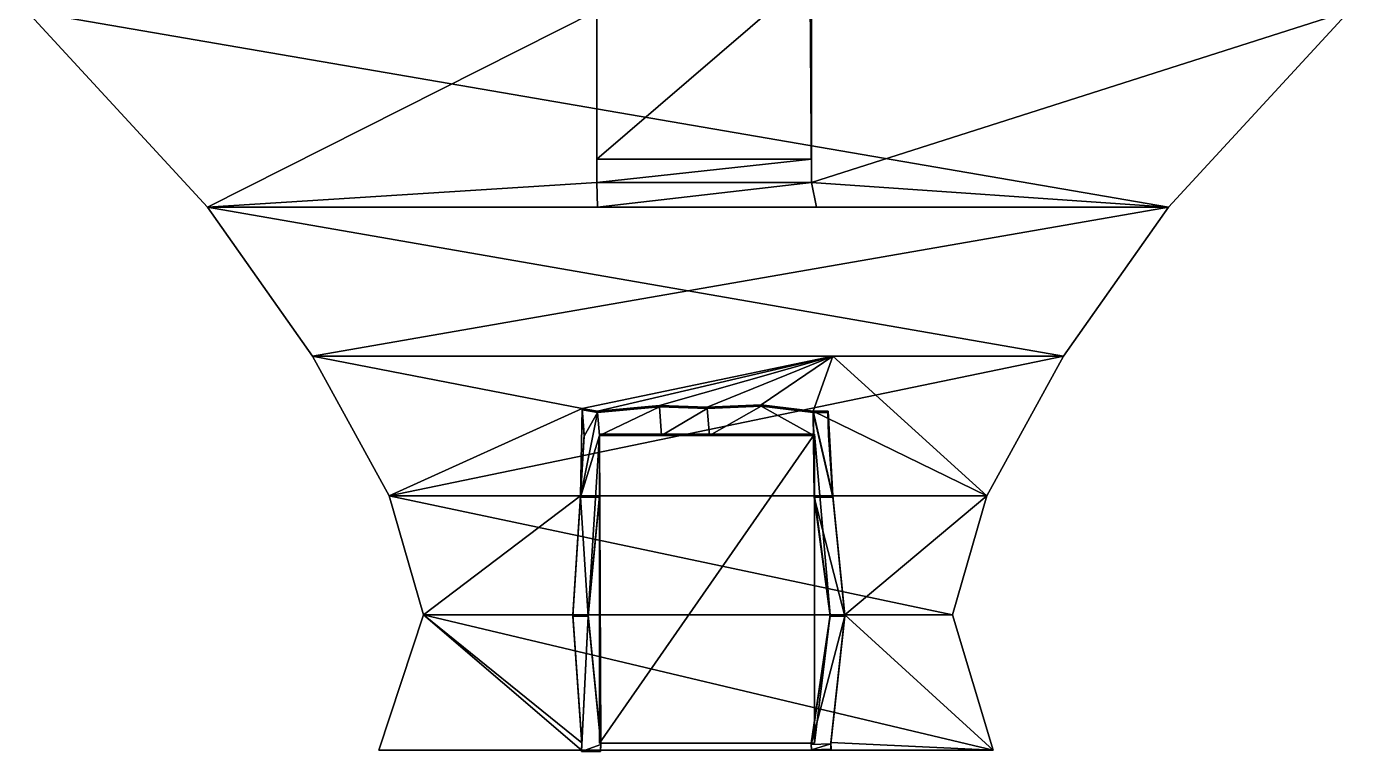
# Model space of a CAD drawing. Extents: x -35.1 to 11, y -4.3 to 44.2.
# Drawn here: x -27.35 to 2.73, y -4.26 to 12.23 of the extents above; entities that cross this region are included whole.
import ezdxf

# ---------------------------------------------------------------- set-up
doc = ezdxf.new("R2010")
doc.units = 0

msp = doc.modelspace()

# ---------------------------------------------------------------- linework, layer by layer
at = {"color": 1}
for points in [[(-14.3859, 12.5898, 12.6114), (-14.3859, 8.68557, 9.59488), (-14.3859, 13.4128, 12.0367)], [(-14.3859, 13.4128, 12.0367), (-14.3859, 8.68557, 9.59488), (-14.3859, 9.21585, 8.83547)], [(-9.504, 9.21585, 8.83547), (-9.504, 13.4128, 12.0367), (-14.3859, 9.21585, 8.83547)], [(-9.504, 13.4128, 12.0367), (-14.3859, 13.4128, 12.0367), (-14.3859, 9.21585, 8.83547)], [(-9.504, 13.4128, 12.0367), (-9.504, 9.21585, 8.83547), (-9.52877, 12.8583, 12.8308)], [(-9.504, 9.21585, 8.83547), (-9.504, 8.68557, 9.59488), (-9.52877, 12.8583, 12.8308)], [(-9.52877, 12.8583, 12.8308), (-9.504, 8.68557, 9.59488), (-9.504, 12.5898, 12.6114)], [(2.73332, 12.5898, -12.6114), (-1.38622, 8.11982, -9.15777), (-27.3529, 12.5898, -12.6114)], [(-1.38622, 8.11982, -9.15777), (-23.2334, 8.11982, -9.15777), (-27.3529, 12.5898, -12.6114)], [(-27.3529, 12.5898, 12.6114), (-27.3529, 12.5898, -12.6114), (-23.2334, 8.11982, 9.15777)], [(-27.3529, 12.5898, -12.6114), (-23.2334, 8.11982, -9.15777), (-23.2334, 8.11982, 9.15777)], [(-23.2334, 8.11982, 9.15777), (-14.3859, 12.5898, 12.6114), (-27.3529, 12.5898, 12.6114)], [(-14.3859, 8.68557, 9.59488), (-14.3859, 12.5898, 12.6114), (-23.2334, 8.11982, 9.15777)], [(-1.38622, 8.11982, 9.15777), (2.73332, 12.5898, 12.6114), (-9.504, 8.68557, 9.59488)], [(-9.504, 8.68557, 9.59488), (2.73332, 12.5898, 12.6114), (-9.504, 12.5898, 12.6114)], [(2.73332, 12.5898, -12.6114), (2.73332, 12.5898, 12.6114), (-1.38622, 8.11982, -9.15777)], [(2.73332, 12.5898, 12.6114), (-1.38622, 8.11982, 9.15777), (-1.38622, 8.11982, -9.15777)], [(-14.3859, 9.21585, 8.83547), (-14.3859, 8.68557, 9.59488), (-9.504, 9.21585, 8.83547)], [(-14.3859, 8.68557, 9.59488), (-9.504, 8.68557, 9.59488), (-9.504, 9.21585, 8.83547)], [(-14.3695, 8.11982, 9.15777), (-14.3859, 8.68557, 9.59488), (-23.2334, 8.11982, 9.15777)], [(-9.504, 8.68557, 9.59488), (-14.3859, 8.68557, 9.59488), (-14.3695, 8.11982, 9.15777)], [(-9.38514, 8.11982, 9.15777), (-9.504, 8.68557, 9.59488), (-14.3695, 8.11982, 9.15777)], [(-9.38514, 8.11982, 9.15777), (-1.38622, 8.11982, 9.15777), (-9.504, 8.68557, 9.59488)], [(-1.38622, 8.11982, -9.15777), (-3.77451, 4.73198, -7.15555), (-23.2334, 8.11982, -9.15777)], [(-3.77451, 4.73198, -7.15555), (-20.8451, 4.73198, -7.15555), (-23.2334, 8.11982, -9.15777)], [(-23.2334, 8.11982, 9.15777), (-23.2334, 8.11982, -9.15777), (-20.8451, 4.73198, 7.15555)], [(-23.2334, 8.11982, -9.15777), (-20.8451, 4.73198, -7.15555), (-20.8451, 4.73198, 7.15555)], [(-20.8451, 4.73198, 7.15555), (-1.38622, 8.11982, 9.15777), (-23.2334, 8.11982, 9.15777)], [(-1.38622, 8.11982, 9.15777), (-9.38514, 8.11982, 9.15777), (-23.2334, 8.11982, 9.15777)], [(-23.2334, 8.11982, 9.15777), (-9.38514, 8.11982, 9.15777), (-14.3695, 8.11982, 9.15777)], [(-3.77451, 4.73198, 7.15555), (-1.38622, 8.11982, 9.15777), (-20.8451, 4.73198, 7.15555)], [(-1.38622, 8.11982, 9.15777), (-3.77451, 4.73198, 7.15555), (-1.38622, 8.11982, -9.15777)], [(-3.77451, 4.73198, 7.15555), (-3.77451, 4.73198, -7.15555), (-1.38622, 8.11982, -9.15777)], [(-20.8451, 4.73198, -7.15555), (-3.77451, 4.73198, -7.15555), (-19.1063, 1.55638, -5.69784)], [(-20.8451, 4.73198, 7.15555), (-20.8451, 4.73198, -7.15555), (-19.1063, 1.55638, 5.69784)], [(-20.8451, 4.73198, -7.15555), (-19.1063, 1.55638, -5.69784), (-19.1063, 1.55638, 5.69784)], [(-19.1063, 1.55638, 5.69784), (-14.7176, 3.54083, 6.58196), (-20.8451, 4.73198, 7.15555)], [(-20.8451, 4.73198, 7.15555), (-14.7176, 3.54083, 6.58196), (-9.01861, 4.73198, 7.15555)], [(-9.01861, 4.73198, 7.15555), (-3.77451, 4.73198, 7.15555), (-20.8451, 4.73198, 7.15555)], [(-3.77451, 4.73198, -7.15555), (-5.5133, 1.55638, -5.69784), (-19.1063, 1.55638, -5.69784)], [(-9.01861, 4.73198, 7.15555), (-14.7176, 3.54083, 6.58196), (-14.3689, 3.48242, 6.58196)], [(-9.01861, 4.73198, 7.15555), (-14.3689, 3.48242, 6.58196), (-12.9613, 3.61354, 6.73908)], [(-9.01861, 4.73198, 7.15555), (-12.9613, 3.61354, 6.73908), (-11.8726, 3.57277, 6.69022)], [(-9.01861, 4.73198, 7.15555), (-11.8726, 3.57277, 6.69022), (-10.6457, 3.62816, 6.63517)], [(-9.01861, 4.73198, 7.15555), (-10.6457, 3.62816, 6.63517), (-9.45999, 3.48242, 6.58196)], [(-9.01861, 4.73198, 7.15555), (-9.45999, 3.48242, 6.58196), (-5.5133, 1.55638, 5.69784)], [(-3.77451, 4.73198, 7.15555), (-9.01861, 4.73198, 7.15555), (-5.5133, 1.55638, 5.69784)], [(-3.77451, 4.73198, 7.15555), (-5.5133, 1.55638, 5.69784), (-3.77451, 4.73198, -7.15555)], [(-5.5133, 1.55638, 5.69784), (-5.5133, 1.55638, -5.69784), (-3.77451, 4.73198, -7.15555)], [(-14.3689, 3.48242, 6.58196), (-14.3691, 3.44965, 7.02077), (-12.9613, 3.61354, 6.73908)], [(-14.3691, 3.44965, 7.02077), (-12.9615, 3.58076, 7.17789), (-12.9613, 3.61354, 6.73908)], [(-12.9613, 3.61354, 6.73908), (-12.9615, 3.58076, 7.17789), (-11.8726, 3.57277, 6.69022)], [(-11.8726, 3.57277, 6.69022), (-11.8728, 3.53999, 7.12903), (-10.6457, 3.62816, 6.63517)], [(-11.8728, 3.53999, 7.12903), (-10.646, 3.59538, 7.07398), (-10.6457, 3.62816, 6.63517)], [(-10.6457, 3.62816, 6.63517), (-10.646, 3.59538, 7.07398), (-9.45999, 3.48242, 6.58196)], [(-14.7176, 3.54083, 6.58196), (-19.1063, 1.55638, 5.69784), (-14.752, 1.55638, 5.69784)], [(-14.3191, 2.92834, 6.78147), (-14.3691, 3.44965, 7.02077), (-14.7522, 1.5236, 6.13665)], [(-14.7522, 1.5236, 6.13665), (-14.3691, 3.44965, 7.02077), (-14.6677, 2.91454, 6.77514)], [(-14.7176, 3.54083, 6.58196), (-14.752, 1.55638, 5.69784), (-14.6675, 2.94732, 6.33633)], [(-14.7176, 3.54083, 6.58196), (-14.7178, 3.50805, 7.02077), (-14.3689, 3.48242, 6.58196)], [(-14.6677, 2.91454, 6.77514), (-14.7178, 3.50805, 7.02077), (-14.7176, 3.54083, 6.58196)], [(-14.3691, 3.44965, 7.02077), (-14.7178, 3.50805, 7.02077), (-14.6677, 2.91454, 6.77514)], [(-14.7178, 3.50805, 7.02077), (-14.3691, 3.44965, 7.02077), (-14.3689, 3.48242, 6.58196)], [(-14.6675, 2.94732, 6.33633), (-14.6677, 2.91454, 6.77514), (-14.7176, 3.54083, 6.58196)], [(-14.3191, 2.92834, 6.78147), (-12.9615, 3.58076, 7.17789), (-14.3691, 3.44965, 7.02077)], [(-14.3191, 2.92834, 6.78147), (-12.9114, 2.92834, 6.78147), (-12.9615, 3.58076, 7.17789)], [(-12.9114, 2.92834, 6.78147), (-11.8728, 3.53999, 7.12903), (-12.9615, 3.58076, 7.17789)], [(-12.9615, 3.58076, 7.17789), (-11.8728, 3.53999, 7.12903), (-11.8726, 3.57277, 6.69022)], [(-12.9114, 2.92834, 6.78147), (-11.8209, 2.92834, 6.78147), (-11.8728, 3.53999, 7.12903)], [(-11.8209, 2.92834, 6.78147), (-10.646, 3.59538, 7.07398), (-11.8728, 3.53999, 7.12903)], [(-10.646, 3.59538, 7.07398), (-11.8209, 2.92834, 6.78147), (-9.45008, 2.92834, 6.78147)], [(-9.45008, 2.92834, 6.78147), (-9.46023, 3.44965, 7.02077), (-10.646, 3.59538, 7.07398)], [(-10.646, 3.59538, 7.07398), (-9.46023, 3.44965, 7.02077), (-9.45999, 3.48242, 6.58196)], [(-9.45999, 3.48242, 6.58196), (-9.46023, 3.44965, 7.02077), (-9.12601, 3.48242, 6.58196)], [(-9.46023, 3.44965, 7.02077), (-9.12625, 3.44965, 7.02077), (-9.12601, 3.48242, 6.58196)], [(-9.12625, 3.44965, 7.02077), (-9.46023, 3.44965, 7.02077), (-9.01961, 1.5236, 6.13665)], [(-9.01961, 1.5236, 6.13665), (-9.46023, 3.44965, 7.02077), (-9.43718, 1.5236, 6.13665)], [(-9.46023, 3.44965, 7.02077), (-9.45008, 2.92834, 6.78147), (-9.43718, 1.5236, 6.13665)], [(-5.5133, 1.55638, 5.69784), (-9.45999, 3.48242, 6.58196), (-9.01938, 1.55638, 5.69784)], [(-9.45999, 3.48242, 6.58196), (-9.12601, 3.48242, 6.58196), (-9.01938, 1.55638, 5.69784)], [(-9.12601, 3.48242, 6.58196), (-9.12625, 3.44965, 7.02077), (-9.11588, 2.96507, 6.34448)], [(-9.11612, 2.93229, 6.78329), (-9.12625, 3.44965, 7.02077), (-9.01961, 1.5236, 6.13665)], [(-9.12625, 3.44965, 7.02077), (-9.11612, 2.93229, 6.78329), (-9.11588, 2.96507, 6.34448)], [(-9.01938, 1.55638, 5.69784), (-9.12601, 3.48242, 6.58196), (-9.11588, 2.96507, 6.34448)], [(-14.6677, 2.91454, 6.77514), (-14.6675, 2.94732, 6.33633), (-14.7522, 1.5236, 6.13665)], [(-14.6675, 2.94732, 6.33633), (-14.752, 1.55638, 5.69784), (-14.7522, 1.5236, 6.13665)], [(-14.3191, 1.5236, 6.13665), (-14.3191, 2.92834, 6.78147), (-14.7522, 1.5236, 6.13665)], [(-14.3188, 2.96112, 3.1262), (-14.3188, 1.55638, 5.69784), (-14.577, -1.15079, 5.04063)], [(-14.3188, 2.96112, 3.1262), (-14.577, -1.15079, 5.04063), (-14.2904, -4.06954, 5.04063)], [(-14.3188, 1.55638, 5.69784), (-14.3188, 2.96112, 6.34266), (-14.3191, 2.92834, 6.78147)], [(-9.45008, 2.92834, 6.78147), (-14.3191, 2.92834, 6.78147), (-9.44984, 2.96112, 6.34266)], [(-14.3191, 2.92834, 6.78147), (-14.3188, 2.96112, 6.34266), (-9.44984, 2.96112, 6.34266)], [(-14.3191, 1.5236, 6.13665), (-14.3188, 1.55638, 5.69784), (-14.3191, 2.92834, 6.78147)], [(-14.3188, 2.96112, 3.1262), (-14.3188, -4.06954, 3.1262), (-9.43694, 2.96112, 3.1262)], [(-14.3188, -4.06954, 3.1262), (-9.43694, -4.06954, 3.1262), (-9.43694, 2.96112, 3.1262)], [(-14.3188, 2.96112, 3.1262), (-14.3188, 2.96112, 6.34266), (-14.3188, 1.55638, 5.69784)], [(-14.3188, 2.96112, 6.34266), (-14.3188, 2.96112, 3.1262), (-9.44984, 2.96112, 6.34266)], [(-14.3188, 2.96112, 3.1262), (-9.43694, 2.96112, 3.1262), (-9.44984, 2.96112, 6.34266)], [(-14.3188, 2.96112, 3.1262), (-14.2904, -4.06954, 5.04063), (-14.3188, -4.06954, 3.1262)], [(-9.45008, 2.92834, 6.78147), (-9.44984, 2.96112, 6.34266), (-9.43718, 1.5236, 6.13665)], [(-9.43694, 2.96112, 3.1262), (-9.43694, 1.55638, 5.69784), (-9.44984, 2.96112, 6.34266)], [(-9.44984, 2.96112, 6.34266), (-9.43694, 1.55638, 5.69784), (-9.43718, 1.5236, 6.13665)], [(-9.43694, 2.96112, 3.1262), (-9.43694, -4.06954, 3.1262), (-9.07572, -1.15079, 5.04063)], [(-9.43694, 2.96112, 3.1262), (-9.07572, -1.15079, 5.04063), (-9.43694, 1.55638, 5.69784)], [(-9.11588, 2.96507, 6.34448), (-9.11612, 2.93229, 6.78329), (-9.01938, 1.55638, 5.69784)], [(-9.11612, 2.93229, 6.78329), (-9.01961, 1.5236, 6.13665), (-9.01938, 1.55638, 5.69784)], [(-19.1063, 1.55638, 5.69784), (-19.1063, 1.55638, -5.69784), (-18.322399, -1.15079, 5.04063)], [(-19.1063, 1.55638, -5.69784), (-18.322399, -1.15079, -5.04063), (-18.322399, -1.15079, 5.04063)], [(-5.5133, 1.55638, -5.69784), (-6.29723, -1.15079, -5.04063), (-19.1063, 1.55638, -5.69784)], [(-6.29723, -1.15079, -5.04063), (-18.322399, -1.15079, -5.04063), (-19.1063, 1.55638, -5.69784)], [(-14.752, 1.55638, 5.69784), (-19.1063, 1.55638, 5.69784), (-18.322399, -1.15079, 5.04063)], [(-14.9257, -1.15079, 5.04063), (-14.752, 1.55638, 5.69784), (-18.322399, -1.15079, 5.04063)], [(-14.7522, 1.5236, 6.13665), (-14.752, 1.55638, 5.69784), (-14.9259, -1.18356, 5.47944)], [(-14.752, 1.55638, 5.69784), (-14.9257, -1.15079, 5.04063), (-14.9259, -1.18356, 5.47944)], [(-14.9259, -1.18356, 5.47944), (-14.5772, -1.18356, 5.47944), (-14.7522, 1.5236, 6.13665)], [(-14.5772, -1.18356, 5.47944), (-14.3191, 1.5236, 6.13665), (-14.7522, 1.5236, 6.13665)], [(-14.3191, 1.5236, 6.13665), (-14.5772, -1.18356, 5.47944), (-14.3188, 1.55638, 5.69784)], [(-14.5772, -1.18356, 5.47944), (-14.577, -1.15079, 5.04063), (-14.3188, 1.55638, 5.69784)], [(-9.43718, 1.5236, 6.13665), (-9.43694, 1.55638, 5.69784), (-9.07596, -1.18356, 5.47944)], [(-9.01961, 1.5236, 6.13665), (-9.43718, 1.5236, 6.13665), (-8.74198, -1.18356, 5.47944)], [(-9.43718, 1.5236, 6.13665), (-9.07596, -1.18356, 5.47944), (-8.74198, -1.18356, 5.47944)], [(-9.43694, 1.55638, 5.69784), (-9.07572, -1.15079, 5.04063), (-9.07596, -1.18356, 5.47944)], [(-9.01961, 1.5236, 6.13665), (-8.74198, -1.18356, 5.47944), (-9.01938, 1.55638, 5.69784)], [(-9.01938, 1.55638, 5.69784), (-8.74174, -1.15079, 5.04063), (-5.5133, 1.55638, 5.69784)], [(-8.74198, -1.18356, 5.47944), (-8.74174, -1.15079, 5.04063), (-9.01938, 1.55638, 5.69784)], [(-8.74174, -1.15079, 5.04063), (-6.29723, -1.15079, 5.04063), (-5.5133, 1.55638, 5.69784)], [(-5.5133, 1.55638, -5.69784), (-5.5133, 1.55638, 5.69784), (-6.29723, -1.15079, -5.04063)], [(-5.5133, 1.55638, 5.69784), (-6.29723, -1.15079, 5.04063), (-6.29723, -1.15079, -5.04063)], [(-19.341801, -4.22962, -6.24666), (-18.322399, -1.15079, -5.04063), (-5.37296, -4.22962, -6.24666)], [(-18.322399, -1.15079, 5.04063), (-18.322399, -1.15079, -5.04063), (-19.341801, -4.22962, 5.04063)], [(-18.322399, -1.15079, -5.04063), (-19.341801, -4.22962, -6.24666), (-19.341801, -4.22962, 5.04063)], [(-19.341801, -4.22962, 5.04063), (-14.734, -4.22962, 5.04063), (-18.322399, -1.15079, 5.04063)], [(-18.322399, -1.15079, -5.04063), (-6.29723, -1.15079, -5.04063), (-5.37296, -4.22962, -6.24666)], [(-14.734, -4.22962, 5.04063), (-14.7242, -4.0604, 5.04063), (-18.322399, -1.15079, 5.04063)], [(-18.322399, -1.15079, 5.04063), (-14.7242, -4.0604, 5.04063), (-14.9257, -1.15079, 5.04063)], [(-14.9259, -1.18356, 5.47944), (-14.9257, -1.15079, 5.04063), (-14.7244, -4.09318, 5.47944)], [(-14.9259, -1.18356, 5.47944), (-14.7244, -4.09318, 5.47944), (-14.5772, -1.18356, 5.47944)], [(-14.9257, -1.15079, 5.04063), (-14.7242, -4.0604, 5.04063), (-14.7244, -4.09318, 5.47944)], [(-14.7244, -4.09318, 5.47944), (-14.7343, -4.26239, 5.47944), (-14.5772, -1.18356, 5.47944)], [(-14.5772, -1.18356, 5.47944), (-14.7343, -4.26239, 5.47944), (-14.2906, -4.10232, 5.47944)], [(-14.2904, -4.06954, 5.04063), (-14.577, -1.15079, 5.04063), (-14.5772, -1.18356, 5.47944)], [(-14.2906, -4.10232, 5.47944), (-14.2904, -4.06954, 5.04063), (-14.5772, -1.18356, 5.47944)], [(-9.07596, -1.18356, 5.47944), (-9.07572, -1.15079, 5.04063), (-9.5055, -4.10232, 5.47944)], [(-9.07572, -1.15079, 5.04063), (-9.50526, -4.06954, 5.04063), (-9.5055, -4.10232, 5.47944)], [(-9.05877, -4.08694, 5.47944), (-8.74198, -1.18356, 5.47944), (-9.5055, -4.10232, 5.47944)], [(-8.74198, -1.18356, 5.47944), (-9.07596, -1.18356, 5.47944), (-9.5055, -4.10232, 5.47944)], [(-9.07572, -1.15079, 5.04063), (-9.43694, -4.06954, 3.1262), (-9.50526, -4.06954, 5.04063)], [(-9.05877, -4.08694, 5.47944), (-9.05853, -4.05416, 5.04063), (-8.74198, -1.18356, 5.47944)], [(-9.05853, -4.05416, 5.04063), (-5.37296, -4.22962, 5.04063), (-8.74174, -1.15079, 5.04063)], [(-9.05853, -4.05416, 5.04063), (-8.74174, -1.15079, 5.04063), (-8.74198, -1.18356, 5.47944)], [(-5.37296, -4.22962, 5.04063), (-6.29723, -1.15079, 5.04063), (-8.74174, -1.15079, 5.04063)], [(-6.29723, -1.15079, -5.04063), (-6.29723, -1.15079, 5.04063), (-5.37296, -4.22962, -6.24666)], [(-6.29723, -1.15079, 5.04063), (-5.37296, -4.22962, 5.04063), (-5.37296, -4.22962, -6.24666)], [(-14.7244, -4.09318, 5.47944), (-14.7242, -4.0604, 5.04063), (-14.7343, -4.26239, 5.47944)], [(-14.7242, -4.0604, 5.04063), (-14.734, -4.22962, 5.04063), (-14.7343, -4.26239, 5.47944)], [(-14.7343, -4.26239, 5.47944), (-14.3006, -4.26239, 5.47944), (-14.2906, -4.10232, 5.47944)], [(-9.43694, -4.06954, 3.1262), (-14.3188, -4.06954, 3.1262), (-9.50526, -4.06954, 5.04063)], [(-14.3188, -4.06954, 3.1262), (-14.2904, -4.06954, 5.04063), (-9.50526, -4.06954, 5.04063)], [(-14.3006, -4.26239, 5.47944), (-14.3003, -4.22962, 5.04063), (-14.2906, -4.10232, 5.47944)], [(-14.3003, -4.22962, 5.04063), (-14.2904, -4.06954, 5.04063), (-14.2906, -4.10232, 5.47944)], [(-9.50526, -4.06954, 5.04063), (-14.2904, -4.06954, 5.04063), (-13.3797, -4.06954, 5.04063)], [(-9.5055, -4.10232, 5.47944), (-9.50526, -4.06954, 5.04063), (-9.50489, -4.22962, 5.04063)], [(-9.05877, -4.08694, 5.47944), (-9.5055, -4.10232, 5.47944), (-9.50141, -4.22091, 5.48306)], [(-9.50141, -4.22091, 5.48306), (-9.5055, -4.10232, 5.47944), (-9.50489, -4.22962, 5.04063)], [(-9.50141, -4.22091, 5.48306), (-9.50489, -4.22962, 5.04063), (-9.05468, -4.20553, 5.48306)], [(-9.50489, -4.22962, 5.04063), (-9.05991, -4.22962, 5.04063), (-9.05468, -4.20553, 5.48306)], [(-9.05468, -4.20553, 5.48306), (-9.05877, -4.08694, 5.47944), (-9.50141, -4.22091, 5.48306)], [(-9.06054, -4.05423, 5.04063), (-9.05991, -4.22962, 5.04063), (-9.05853, -4.05416, 5.04063)], [(-9.06054, -4.05423, 5.04063), (-9.05853, -4.05416, 5.04063), (-9.05991, -4.22962, 5.04063)], [(-9.05991, -4.22962, 5.04063), (-5.37296, -4.22962, 5.04063), (-9.05853, -4.05416, 5.04063)], [(-9.05991, -4.22962, 5.04063), (-9.05853, -4.05416, 5.04063), (-9.05468, -4.20553, 5.48306)], [(-9.05853, -4.05416, 5.04063), (-9.05877, -4.08694, 5.47944), (-9.05468, -4.20553, 5.48306)], [(-14.3003, -4.22962, 5.04063), (-19.341801, -4.22962, 5.04063), (-9.50489, -4.22962, 5.04063)], [(-9.50489, -4.22962, 5.04063), (-19.341801, -4.22962, 5.04063), (-9.05991, -4.22962, 5.04063)], [(-19.341801, -4.22962, 5.04063), (-19.341801, -4.22962, -6.24666), (-9.05991, -4.22962, 5.04063)], [(-9.05991, -4.22962, 5.04063), (-19.341801, -4.22962, -6.24666), (-5.37296, -4.22962, 5.04063)], [(-19.341801, -4.22962, -6.24666), (-5.37296, -4.22962, -6.24666), (-5.37296, -4.22962, 5.04063)], [(-14.7343, -4.26239, 5.47944), (-14.734, -4.22962, 5.04063), (-14.3006, -4.26239, 5.47944)], [(-14.734, -4.22962, 5.04063), (-14.3003, -4.22962, 5.04063), (-14.3006, -4.26239, 5.47944)], [(-13.3793, -4.22962, 5.04063), (-14.3003, -4.22962, 5.04063), (-9.50489, -4.22962, 5.04063)]]:
    msp.add_3dface(points, dxfattribs=at)

doc.saveas('drawing.dxf')
